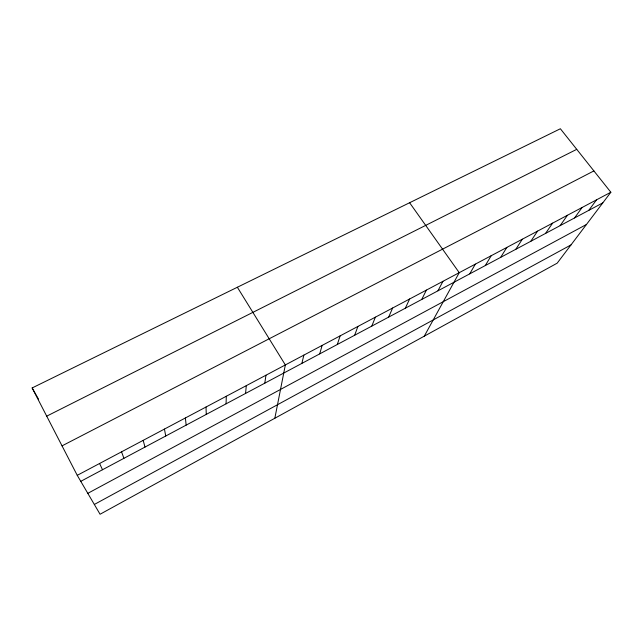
<?xml version="1.0" encoding="UTF-8"?>
<svg xmlns="http://www.w3.org/2000/svg" width="643" height="643" viewBox="0 0 643 643"><rect width="100%" height="100%" fill="white"/><g stroke="black" fill="none" stroke-linecap="round" stroke-linejoin="round"><path stroke-width="0.96" d="M226.071 403.828L226.304 396.257M245.586 393.42L246.285 385.655M264.803 383.172L265.961 375.215M274.834 418.255L285.347 364.935L237.363 287.252M301.856 363.408L303.874 355.105M319.708 353.883L322.135 345.412M337.318 344.495L340.139 335.863M354.679 335.228L357.886 326.451M371.799 326.097L375.375 317.168M388.677 317.095L392.624 308.021M405.331 308.214L409.623 298.995M421.76 299.445L426.389 290.106M437.963 290.805L442.931 281.329M424.276 336.168L459.239 272.672L409.615 202.73M469.728 273.862L475.33 264.136M485.296 265.559L491.204 255.721M500.656 257.361L506.861 247.41M515.823 249.275L522.309 239.212M530.788 241.294L537.556 231.126M545.561 233.409L552.602 223.145M560.141 225.637L567.447 215.268M574.545 217.953L582.1 207.488M588.763 210.365L596.567 199.812M610.85 192.241L557.176 263.172L100.067 514.247L77.248 475.338L32.15 387.946L560.375 128.753L610.85 192.241L77.248 475.338M94.336 504.466L570.992 244.919M87.81 493.342L586.448 224.487M80.769 481.334L602.796 202.883M62.041 445.864L593.899 170.917M46.706 416.158L576.739 149.337M32.15 387.946L36.209 395.099M36.659 395.895L38.443 399.038M99.585 463.49L102.51 469.736M121.551 451.836L123.914 458.322M143.172 440.359L144.988 447.086M164.447 429.074L165.725 436.018M185.393 417.966L186.148 425.127M206.009 407.027L206.266 414.397"/></g></svg>
